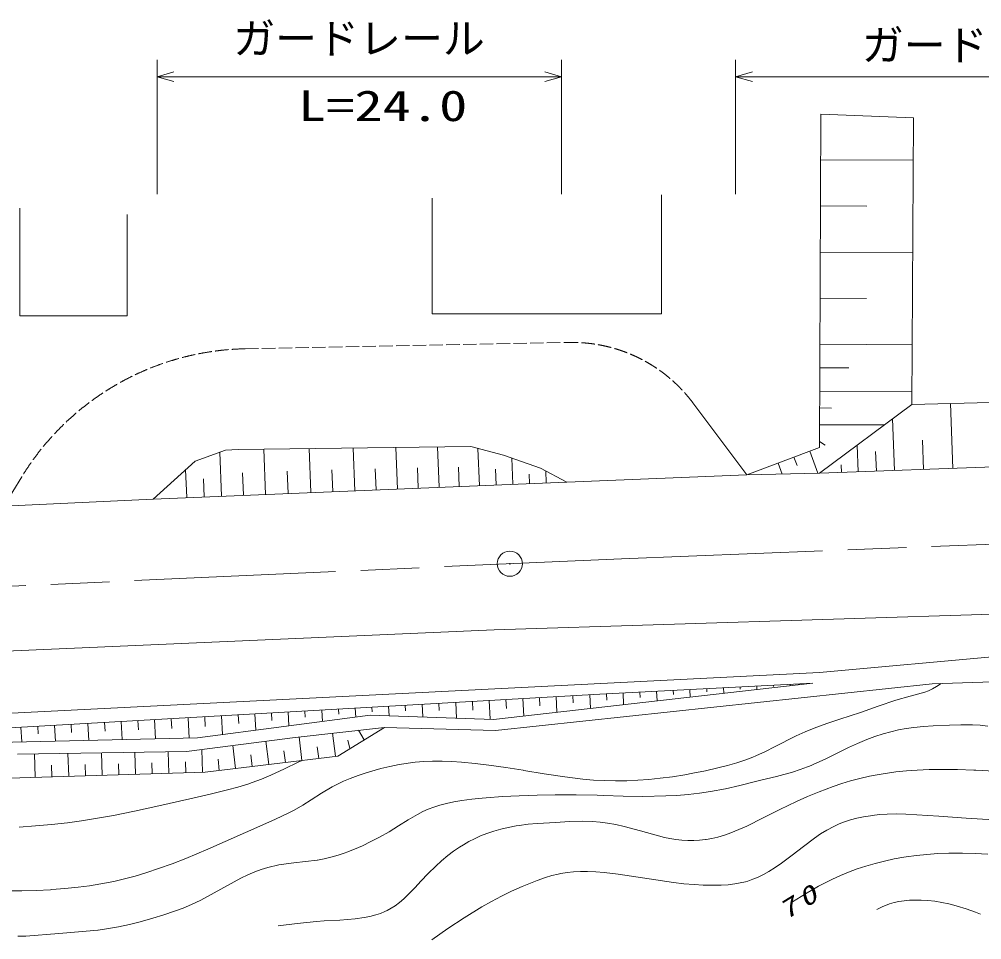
# Model space of a CAD drawing. Units: millimetres, scale not verified. Extents: x -64763 to 575237, y -104041 to 255959.
# Drawn here: x 228702 to 286108, y 145942 to 200804 of the extents above; entities that cross this region are included whole.
import ezdxf
from ezdxf.enums import TextEntityAlignment as Align

# ---------------------------------------------------------------- set-up
doc = ezdxf.new("R2010")
doc.units = ezdxf.units.MM
doc.header["$LTSCALE"] = 1000
doc.linetypes.add('CHAIN', pattern=[18.5, 12, -1.5, 3.5, -1.5])
doc.linetypes.add('USER1', pattern=[1, 0.8, -0.2])
for name, color, linetype, lineweight in [('M-BGD', 7, 'Continuous', 13), ('M-BMK-LINE', 2, 'Continuous', 13), ('M-BMK-SRVR', 3, 'Continuous', 13), ('M-STR-HTXT', 7, 'Continuous', 13)]:
    doc.layers.add(name, color=color, linetype=linetype, lineweight=lineweight)
doc.styles.add('ＭＳ ゴシック', font='')
doc.styles.get('ＭＳ ゴシック').set_extended_font_data('MS Gothic')

# ---------------------------------------------------------------- blocks, each defined once
blk = doc.blocks.new('BUHIN1')
at = {"color": 3, "linetype": 'Continuous', "lineweight": 13}
for radius in [750, 22.5]:
    blk.add_circle((0, 0), radius, dxfattribs=at)
blk = doc.blocks.new('BUHIN13')
at = {"color": 7, "linetype": 'Continuous', "lineweight": 13}
blk.add_lwpolyline([(-288, -1000), (0, 0), (285, -1000)], dxfattribs=at)

msp = doc.modelspace()

# ---------------------------------------------------------------- linework, layer by layer
at = {"layer": 'M-BGD'}
for p, q in [((276438, 175277), (276520, 195139)), ((276520, 195139), (282044, 194936)), ((282044, 194936), (281935, 177847)), ((276509, 192430), (282028, 192408)), ((253325, 183257), (253325, 190137)), ((267007, 190332), (267007, 183257)), ((228741, 189540), (228741, 183135)), ((276497, 189677), (279254, 189666)), ((235146, 189158), (235146, 183135)), ((276486, 186924), (281993, 186901)), ((276475, 184177), (279225, 184165)), ((235146, 183135), (228741, 183135)), ((267007, 183257), (253325, 183257)), ((276464, 181430), (281958, 181407)), ((276458, 180031), (278181, 180023)), ((276452, 178632), (281940, 178609)), ((281935, 177847), (300211, 178328)), ((268882, 177939), (272092, 173652)), ((276435, 173747), (281935, 177847)), ((281935, 177847), (276435, 173747)), ((276448, 177635), (277148, 177632)), ((284384, 174037), (284243, 177907)), ((280901, 173910), (280788, 176992)), ((276444, 176638), (280292, 176622)), ((282642, 173974), (282579, 175712)), ((239193, 174469), (241000, 175129)), ((241000, 175129), (241765, 175164)), ((241765, 175164), (255629, 175338)), ((243394, 172484), (243284, 175183)), ((246093, 172594), (245986, 175217)), ((248715, 172701), (248611, 175250)), ((251264, 172805), (251162, 175282)), ((253740, 172907), (253642, 175313)), ((255629, 175338), (257575, 174816)), ((256146, 173005), (256055, 175224)), ((272092, 173652), (276438, 175277)), ((328278, 175639), (276435, 173747)), ((276440, 175641), (276765, 175415)), ((278743, 173831), (278685, 175425)), ((240766, 172377), (240659, 175004)), ((257575, 174816), (259799, 174052)), ((258143, 173086), (258079, 174643)), ((274906, 174704), (275089, 174213)), ((275846, 175055), (276336, 173745)), ((279822, 173871), (279779, 175040)), ((236691, 172210), (239193, 174469)), ((238690, 172292), (238622, 173953)), ((249989, 172753), (249938, 174010)), ((252502, 172856), (252452, 174077)), ((254943, 172956), (254896, 174112)), ((257144, 173046), (257106, 173990)), ((259799, 174052), (261363, 173218)), ((273966, 174353), (274210, 173699)), ((277744, 173795), (277728, 174247)), ((227784, 171793), (228847, 173528)), ((239728, 172334), (239684, 173407)), ((242080, 172430), (242026, 173762)), ((244743, 172539), (244689, 173870)), ((247404, 172648), (247351, 173941)), ((259137, 173127), (259114, 173697)), ((260132, 173168), (260102, 173890)), ((261363, 173218), (272092, 173652)), ((276435, 173747), (272092, 173652)), ((261363, 173218), (236691, 172210)), ((227784, 171793), (236691, 172210)), ((257024, 164405), (300499, 165795)), ((172494, 160749), (257024, 164405)), ((276440, 161868), (304288, 164391)), ((217225, 158895), (276440, 161868)), ((301137, 161741), (283142, 161203)), ((276025, 161233), (256983, 159072)), ((283142, 161203), (257103, 158407)), ((263337, 160584), (276025, 161233)), ((266711, 160757), (266741, 160179)), ((267707, 160808), (267720, 160550)), ((268703, 160859), (268726, 160405)), ((269702, 160910), (269712, 160714)), ((270700, 160961), (270717, 160631)), ((271695, 161011), (271702, 160877)), ((272689, 161062), (272700, 160855)), ((273684, 161113), (273688, 161041)), ((274680, 161164), (274684, 161081)), ((218823, 158029), (263337, 160584)), ((256732, 160205), (256796, 159079)), ((257731, 160262), (257763, 159720)), ((258731, 160320), (258791, 159277)), ((259725, 160377), (259754, 159883)), ((260720, 160434), (260773, 159502)), ((261721, 160492), (261746, 160054)), ((262723, 160549), (262770, 159729)), ((263718, 160604), (263738, 160222)), ((264712, 160655), (264748, 159953)), ((265712, 160706), (265728, 160386)), ((246743, 159632), (246782, 158954)), ((247741, 159689), (247759, 159387)), ((248740, 159746), (248771, 159216)), ((249734, 159803), (249750, 159528)), ((250728, 159860), (250760, 159289)), ((251727, 159918), (251747, 159586)), ((252727, 159975), (252771, 159219)), ((253729, 160033), (253754, 159608)), ((254731, 160090), (254785, 159149)), ((255732, 160148), (255761, 159631)), ((236767, 159059), (236833, 157916)), ((237767, 159116), (237801, 158528)), ((238767, 159174), (238836, 157962)), ((249623, 159329), (239334, 157974)), ((239766, 159231), (239799, 158649)), ((240765, 159288), (240829, 158171)), ((241759, 159345), (241789, 158823)), ((242752, 159402), (242808, 158431)), ((243748, 159460), (243773, 159011)), ((244743, 159517), (244790, 158692)), ((245743, 159574), (245764, 159199)), ((256983, 159072), (249623, 159329)), ((228802, 158602), (228852, 157733)), ((229801, 158659), (229827, 158207)), ((230800, 158716), (230854, 157779)), ((231797, 158773), (231824, 158288)), ((232793, 158831), (232850, 157825)), ((233786, 158888), (233816, 158368)), ((234779, 158945), (234841, 157870)), ((235773, 159002), (235805, 158448)), ((245153, 158004), (250485, 158596)), ((250485, 158596), (247708, 156893)), ((257103, 158407), (250485, 158596)), ((239334, 157974), (226590, 157681)), ((238674, 157152), (245153, 158004)), ((245565, 156632), (245395, 158030)), ((247557, 156875), (247389, 158252)), ((249276, 157854), (248927, 158423)), ((241608, 156152), (241443, 157516)), ((243586, 156392), (243418, 157776)), ((246561, 156754), (246476, 157447)), ((248427, 157334), (248292, 157836)), ((228604, 157004), (238674, 157152)), ((229657, 155626), (229616, 157019)), ((231649, 155686), (231608, 157048)), ((233641, 155746), (233601, 157077)), ((235639, 155806), (235600, 157107)), ((237630, 155866), (237592, 157136)), ((239631, 155926), (239591, 157273)), ((247708, 156893), (239785, 155930)), ((242597, 156272), (242514, 156959)), ((244576, 156512), (244491, 157208)), ((230653, 155656), (230633, 156345)), ((232645, 155716), (232625, 156389)), ((234640, 155776), (234621, 156434)), ((236634, 155836), (236615, 156479)), ((238630, 155896), (238611, 156550)), ((240620, 156032), (240568, 156713)), ((239785, 155930), (222532, 155412))]:
    msp.add_line(p, q, dxfattribs=at)
at = {"layer": 'M-BGD', "linetype": 'USER1'}
msp.add_line((242176, 181164), (261502, 181542), dxfattribs=at)
at = {"layer": 'M-BGD'}
for points in [[(228050, 148852), (228860, 148855), (229710, 148879), (230560, 148922), (230640, 148927), (231419, 148987), (232206, 149067), (232890, 149156), (233571, 149266), (234335, 149415), (234976, 149568), (235612, 149739), (236310, 149950), (237012, 150183), (237821, 150474), (238633, 150789), (239947, 151332), (243223, 152796), (243983, 153127), (244743, 153479), (245105, 153668), (245614, 153962), (246113, 154274), (246737, 154670), (247370, 155049), (247650, 155201), (248036, 155388), (248440, 155561), (248908, 155737), (249384, 155894), (250264, 156142), (250808, 156274), (251355, 156386), (252320, 156526), (252828, 156565), (253347, 156584), (253926, 156584), (254506, 156563), (255074, 156526), (255890, 156450), (256712, 156354), (257730, 156211), (258754, 156046), (258803, 156038), (260017, 155832), (261242, 155644), (262324, 155515), (262961, 155462), (263610, 155428), (264270, 155414), (264940, 155420), (265600, 155445), (266257, 155493), (266921, 155562), (267654, 155658), (268394, 155777), (268877, 155864), (269626, 156011), (270371, 156178), (270934, 156322), (271500, 156489), (271973, 156648), (272448, 156829), (272641, 156909), (273201, 157168), (273754, 157445), (275046, 158094), (275576, 158329), (276113, 158546), (276874, 158824), (277652, 159087), (278880, 159489), (279924, 159863), (280974, 160219), (281843, 160464), (282281, 160571), (282711, 160696), (282923, 160778), (283171, 160900), (283410, 161041), (283687, 161219)], [(228613, 146146), (229091, 146161), (231065, 146322), (232228, 146409), (233398, 146518), (233418, 146520), (234020, 146609), (234629, 146719), (235274, 146858), (235915, 147016), (236677, 147229), (237320, 147423), (237967, 147639), (238473, 147828), (238971, 148036), (239539, 148306), (241920, 149609), (242327, 149803), (242752, 149983), (243137, 150125), (243528, 150247), (244187, 150403), (244629, 150474), (245084, 150528), (245780, 150596), (246473, 150685), (246483, 150686), (246885, 150762), (247282, 150858), (247713, 150984), (248138, 151130), (248240, 151168), (248705, 151347), (249172, 151548), (249676, 151788), (250180, 152052), (250755, 152378), (251321, 152722), (251330, 152727), (251890, 153080), (252457, 153414), (252775, 153577), (253091, 153720), (253425, 153847), (253794, 153966), (254180, 154069), (254631, 154166), (255090, 154243), (255694, 154321), (256312, 154380), (256544, 154399), (257531, 154472), (258513, 154525), (259592, 154561), (260667, 154578), (261911, 154574), (263166, 154551), (263545, 154541), (264724, 154504), (265902, 154487), (267258, 154512), (267926, 154548), (268604, 154604), (269270, 154680), (269934, 154775), (270829, 154938), (271676, 155131), (272528, 155346), (272926, 155448), (273871, 155681), (274818, 155937), (275274, 156081), (275724, 156244), (275789, 156270), (276274, 156476), (276761, 156704), (278169, 157403), (278699, 157644), (279245, 157871), (279734, 158052), (280228, 158214), (280679, 158341), (281145, 158452), (281595, 158536), (282048, 158601), (282624, 158660), (283204, 158698), (284178, 158735), (284870, 158750), (285560, 158744), (286008, 158722), (286464, 158680)], [(228694, 152659), (229662, 152725), (230618, 152811), (231581, 152918), (232424, 153028), (233370, 153178), (234322, 153349), (235584, 153601), (236844, 153874), (239050, 154372), (240094, 154609), (241131, 154867), (241736, 155036), (242334, 155224), (242588, 155312), (243146, 155522), (243698, 155752), (244525, 156127), (245345, 156520), (245579, 156634)], [(244147, 146773), (245279, 146908), (246422, 147023), (246889, 147060), (247814, 147118), (248739, 147195), (249266, 147269), (249613, 147335), (249965, 147423), (250241, 147512), (250508, 147619), (250651, 147687), (250892, 147819), (251123, 147969), (251383, 148166), (251632, 148380), (251974, 148708), (252313, 149062), (252662, 149437), (253092, 149886), (253539, 150324), (253895, 150647), (254269, 150960), (254601, 151212), (254952, 151453), (255196, 151605), (255513, 151791), (255849, 151964), (256214, 152128), (256588, 152274), (256999, 152411), (257416, 152530), (257869, 152637), (258334, 152725), (258513, 152754), (259048, 152821), (259593, 152869), (260707, 152937), (261507, 152981), (262315, 153006), (262901, 152989), (263348, 152951), (263794, 152893), (264286, 152807), (264786, 152699), (265748, 152441), (266465, 152228), (267186, 152036), (267498, 151971), (267855, 151911), (268225, 151870), (268577, 151851), (268939, 151851), (269279, 151871), (269627, 151912), (269666, 151918), (270018, 151982), (270366, 152065), (270757, 152181), (271144, 152316), (271619, 152508), (272088, 152719), (273062, 153198), (274063, 153703), (275063, 154184), (275725, 154483), (276403, 154766), (277241, 155079), (277760, 155256), (278286, 155414), (278838, 155559), (279404, 155686), (279995, 155798), (280599, 155892), (280976, 155941), (281611, 156006), (282249, 156052), (282977, 156082), (283716, 156092), (284666, 156082), (285626, 156051), (285756, 156045), (286866, 155985)], [(253317, 145942), (254271, 146603), (255243, 147252), (256288, 147895), (256869, 148222), (257460, 148532), (258070, 148829), (258699, 149112), (259096, 149279), (259592, 149475), (260093, 149652), (260467, 149764), (260853, 149858), (261009, 149890), (261373, 149947), (261749, 149986), (262168, 150008), (262589, 150010), (263092, 149990), (263595, 149949), (264428, 149849), (267725, 149361), (268338, 149283), (268964, 149225), (269492, 149195), (270032, 149185), (270574, 149198), (270975, 149223), (271374, 149269), (271699, 149325), (272018, 149400), (272161, 149442), (272461, 149544), (272763, 149669), (273084, 149825), (273407, 150004), (273782, 150239), (274156, 150498), (274806, 150989), (275468, 151508), (276135, 152005), (276489, 152245), (276860, 152472), (277289, 152698), (277605, 152843), (277930, 152969), (278281, 153084), (278650, 153182), (279053, 153268), (279469, 153336), (279568, 153349), (280016, 153398), (280475, 153426), (281024, 153438), (281574, 153429), (283557, 153309), (285179, 153189), (286803, 153090)], [(274827, 148205), (275595, 148674), (276372, 149125), (277204, 149558), (277676, 149774), (278166, 149976), (278674, 150163), (279198, 150335), (279748, 150493), (280303, 150631), (280883, 150755), (281466, 150858), (281594, 150879), (282210, 150963), (282826, 151026), (283484, 151074), (284153, 151102), (284962, 151110), (285712, 151086), (286471, 151043)], [(279857, 147751), (280208, 147914), (280574, 148062), (280612, 148075), (280878, 148154), (281160, 148217), (281476, 148265), (281805, 148295), (282106, 148306), (282497, 148303), (282897, 148279), (283305, 148234), (283719, 148167), (284150, 148078), (284575, 147968), (284633, 147952), (285183, 147779), (285736, 147584), (286034, 147474)]]:
    msp.add_lwpolyline(points, dxfattribs=at)
at = {"layer": 'M-BGD', "linetype": 'USER1'}
for centre, radius, start, end in [((261678, 172544), 9000, 36.82674, 91.12018), ((242489, 165167), 16000, 91.12018, 148.49646)]:
    msp.add_arc(centre, radius, start, end, dxfattribs=at)
at = {"layer": 'M-BMK-LINE', "linetype": 'CHAIN'}
for p, q in [((264627, 168654), (346187, 171832)), ((198618, 165680), (264627, 168654))]:
    msp.add_line(p, q, dxfattribs=at)
at = {"layer": 'M-STR-HTXT'}
for p, q in [((236926, 190379), (236926, 198379)), ((261041, 190379), (261041, 198379)), ((271430, 190379), (271430, 198379)), ((236926, 197379), (261041, 197379)), ((271430, 197379), (326359, 197379))]:
    msp.add_line(p, q, dxfattribs=at)

# ---------------------------------------------------------------- block references
at = {"layer": 'M-BMK-SRVR'}
msp.add_blockref('BUHIN1', (257960, 168353), dxfattribs=at)
at = {"layer": 'M-STR-HTXT'}
for p, rotation in [((236926, 197379), 90), ((261041, 197379), 270), ((271430, 197379), 90)]:
    msp.add_blockref('BUHIN13', p, dxfattribs=dict(at, rotation=rotation))

# ---------------------------------------------------------------- texts
at = {"layer": 'M-BGD', "insert": (274445, 147089), "char_height": 1100, "attachment_point": 7, "rotation": 31.6, "style": 'ＭＳ ゴシック'}
msp.add_mtext('\\T1.33;\\W1.35;\\Q15;70', dxfattribs=at)
at = {"layer": 'M-STR-HTXT', "style": 'ＭＳ ゴシック'}
for p in [(241467, 198194), (278953, 197797)]:
    msp.add_text('ガードレール', height=1833, dxfattribs=at).set_placement(p, align=Align.BOTTOM_LEFT)
at = {"layer": 'M-STR-HTXT', "style": 'ＭＳ ゴシック', "width": 1.35}
msp.add_text('L=24.0', height=1833, dxfattribs=at).set_placement((245326, 194186), align=Align.BOTTOM_LEFT)

doc.saveas('drawing.dxf')
